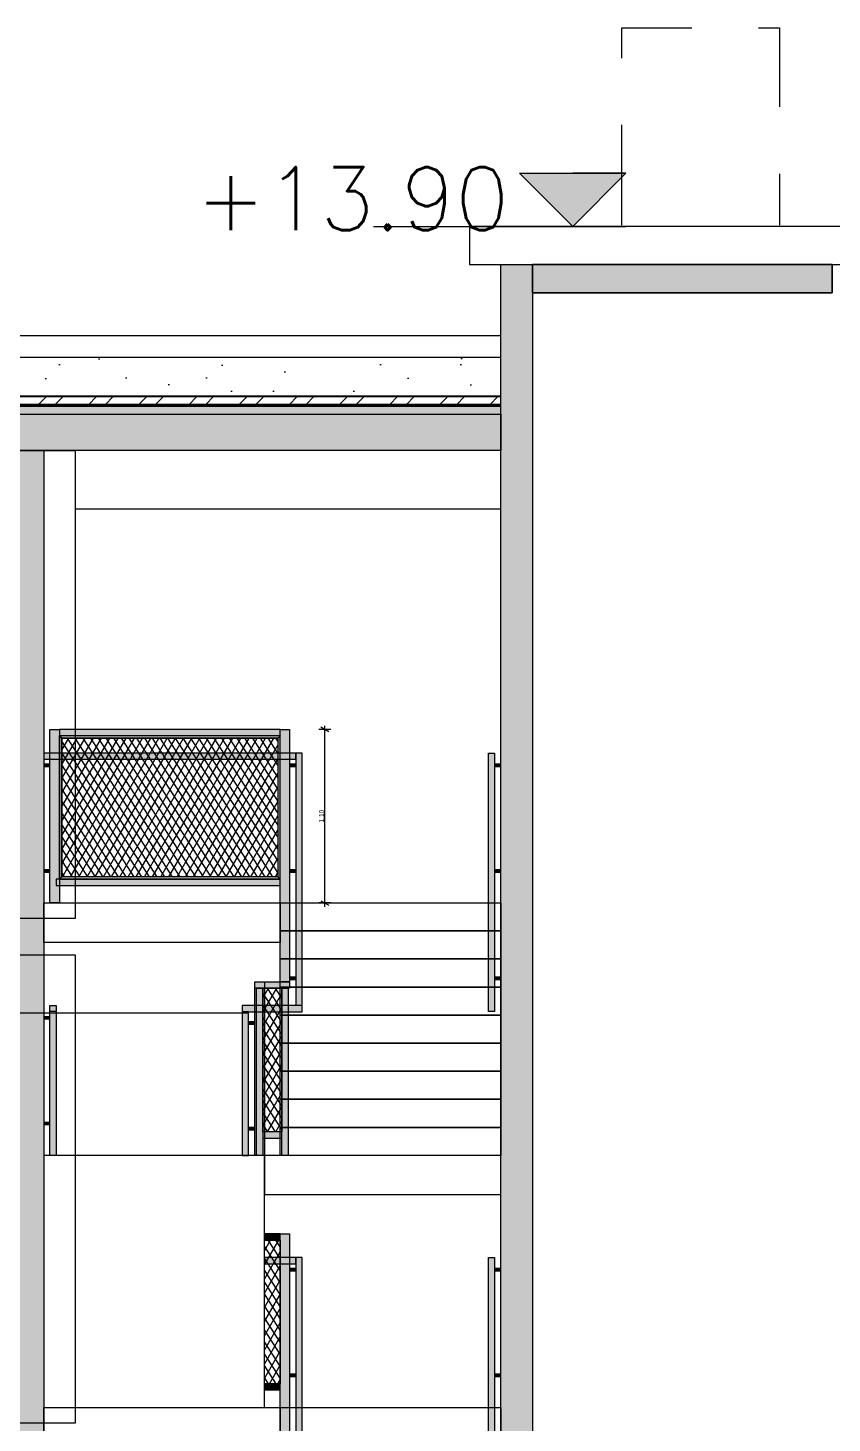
# Model space of a CAD drawing. Header units: millimetres. Extents: x 476244520 to 476657119, y 4620824743 to 4621446928.
# Drawn here: x 476618959 to 476624059, y 4621130070 to 4621138919 of the extents above; entities that cross this region are included whole.
import ezdxf

# ---------------------------------------------------------------- set-up
doc = ezdxf.new("R2010")
doc.units = ezdxf.units.MM
doc.header["$MEASUREMENT"] = 0
doc.linetypes.add('Long Dashed', pattern=[1058.333302, 634.99999, -423.333311])
for name, color, linetype, lineweight in [('0_0 Architecture_Pen_No__7', 7, 'Continuous', 0), ('0_Pen_No__1_Pen_No__250', 7, 'Continuous', 0), ('0_Pen_No__250_Pen_No__142', 142, 'Continuous', 0), ('2D Drafting - General_Pen_No__250_Pen_No__7', 7, 'Continuous', 0), ('Dimensioning - General_Pen_No__142', 142, 'Continuous', 0), ('gegmebi_Pen_No__7_Pen_No__250', 7, 'Continuous', 0), ('New_0_Pen_No__42_Pen_No__250_Pen_No__250', 7, 'Continuous', 0), ('New_0_Pen_No__7_Pen_No__250', 7, 'Continuous', 0), ('New_2D Drafting - General_Pen_No__1', 1, 'Continuous', 0), ('New_2D Drafting - General_Pen_No__1_Pen_No__253', 252, 'Continuous', 0), ('New_2D Drafting - General_Pen_No__250_Pen_No__154', 154, 'Continuous', 0), ('New_2D Drafting - General_Pen_No__250_Pen_No__7', 7, 'Continuous', 0), ('New_2D Drafting - General_Pen_No__250_Pen_No__7_Pen_No__250', 7, 'Continuous', 0), ('New_2D Drafting - General_Pen_No__4', 7, 'Continuous', 0), ('New_gegmebi_Pen_No__7_Pen_No__4', 7, 'Continuous', 0), ('New_Structural - Bearing_Pen_No__7', 7, 'Continuous', 0), ('zoma_Pen_No__142', 142, 'Continuous', 0), ('zoma_Pen_No__1_Pen_No__142', 142, 'Continuous', 0)]:
    doc.layers.add(name, color=color, linetype=linetype, lineweight=lineweight)
doc.layers.add('Dimensioning - General', color=7, linetype='Continuous')
doc.layers.add('zoma', color=7, linetype='Continuous')
doc.layers.add('New_gegmebi_Pen_No__7_Pen_No__252', color=7, linetype='Continuous', lineweight=0, true_color=0x666666)
doc.styles.add('GENERATED_STYLE_2', font='arial.ttf')
doc.dimstyles.new('GENERATED_STYLE__13', dxfattribs={"dimtxt": 100, "dimasz": 68.640772, "dimexe": 0.18, "dimexo": 0.0625, "dimgap": 0.09, "dimtad": 1, "dimlfac": 0.001, "dimzin": 0, "dimdsep": 46, "dimtxsty": 'GENERATED_STYLE_2', "dimblk": 'ARROWHEAD_2', "dimblk1": 'ARROWHEAD_2', "dimblk2": 'ARROWHEAD_2', "dimcen": 0.09, "dimse1": 1, "dimse2": 1, "dimclrd": 142, "dimclre": 142, "dimclrt": 142, "dimadec": 0, "dimazin": 0, "dimtfac": 1, "dimtdec": 4, "dimtmove": 0, "dimatfit": 3, "dimfxl": 1, "dimtolj": 1, "dimtzin": 0, "dimarcsym": 0})
doc.dimstyles.new('GENERATED_STYLE__14', dxfattribs={"dimtxt": 30.000001, "dimasz": 38, "dimexe": 0.18, "dimexo": 3, "dimgap": 0.09, "dimtad": 1, "dimlfac": 0.001, "dimzin": 0, "dimdsep": 46, "dimtxsty": 'GENERATED_STYLE_2', "dimblk": 'ARROWHEAD_2', "dimblk1": 'ARROWHEAD_2', "dimblk2": 'ARROWHEAD_2', "dimcen": 0.09, "dimclrd": 142, "dimclre": 142, "dimclrt": 142, "dimadec": 0, "dimazin": 0, "dimtfac": 1, "dimtdec": 4, "dimtmove": 0, "dimatfit": 3, "dimfxl": 1, "dimtolj": 1, "dimtzin": 0, "dimarcsym": 0})
pattern_1 = [(60, (476844527.15, 4621385791.044), (-38.971143, 22.5), []), (122.833095, (476844527.15, 4621385791.044), (36.8060797, 18.75), [])]
pattern_2 = [(45, (476844527.15, 4621385791.04), (-459.6194, 459.6194), []), (45, (476844435.2, 4621385883), (-459.6194, 459.6194), [])]

# ---------------------------------------------------------------- blocks, each defined once
blk = doc.blocks.new('*D580', base_point=(476844527.1, 4621385791))
at = {"layer": 'Dimensioning - General_Pen_No__142', "color": 142, "linetype": 'Continuous', "lineweight": 0, "transparency": 16777216}
for p, q in [((476612499.2, 4621133396.3), (476612589.5, 4621133344.1)), ((476612544.4, 4621126970.9), (476612544.4, 4621133370.2)), ((476612499.2, 4621126997), (476612589.5, 4621126944.9))]:
    blk.add_line(p, q, dxfattribs=at)
at = {"layer": 'Dimensioning - General_Pen_No__142', "color": 142, "lineweight": 0, "transparency": 16777216, "insert": (476612524.4, 4621130037.6), "char_height": 100, "attachment_point": 7, "rotation": 90, "style": 'GENERATED_STYLE_2'}
blk.add_mtext('\\A1;{\\pql;\\fArial CYR|b0|i0|c204|p34;6.40}', dxfattribs=at)
blk = doc.blocks.new('ARROWHEAD_2')
at = {"color": 0, "linetype": 'Continuous', "lineweight": 0}
for p, q in [((0, 0), (-1, 0)), ((-0.38, -0.66), (0.38, 0.66))]:
    blk.add_line(p, q, dxfattribs=at)
blk = doc.blocks.new('*D690', base_point=(476844527.1, 4621385791))
at = {"layer": 'zoma_Pen_No__142', "color": 142, "linetype": 'Continuous', "lineweight": 0, "transparency": 16777216}
for p, q in [((476620867.1, 4621134454.5), (476620817.1, 4621134483.4)), ((476620842.1, 4621134468.9), (476620842.1, 4621134493.4)), ((476620879.6, 4621134468.9), (476620804.6, 4621134468.9)), ((476620842.1, 4621133368.9), (476620842.1, 4621134468.9)), ((476620879.6, 4621133368.9), (476620804.6, 4621133368.9)), ((476620817.1, 4621133383.4), (476620867.1, 4621133354.5)), ((476620842.1, 4621133344.5), (476620842.1, 4621133368.9))]:
    blk.add_line(p, q, dxfattribs=at)
at = {"layer": 'zoma_Pen_No__142', "color": 142, "lineweight": 0, "transparency": 16777216, "insert": (476620836.1, 4621133879), "char_height": 30, "attachment_point": 7, "rotation": 90, "style": 'GENERATED_STYLE_2'}
blk.add_mtext('\\A1;{\\pql;\\fArial CYR|b0|i0|c204|p34;1.10}', dxfattribs=at)

msp = doc.modelspace()

# ---------------------------------------------------------------- hatches: boundary and pattern name
at = {"layer": '0_0 Architecture_Pen_No__7', "linetype": 'Continuous', "lineweight": 0}
h = msp.add_hatch(dxfattribs=at)
h.set_pattern_fill('CUT_STONE', style=0, pattern_type=2)
h.set_pattern_definition([(45, (476844527.15, 4621386591.04), (-254.55844, 254.55844), [0, -240, 0, -360]), (110, (476845327.15, 4621386591.04), (338.28934, 123.12725), [0, -176, 0, -304])])
h.paths.add_polyline_path([(476621958.839, 4621136829.917), (476612158.814, 4621136829.917), (476612158.814, 4621136584.157), (476621958.839, 4621136584.157)])
h = msp.add_hatch(dxfattribs=at)
h.set_pattern_fill('DOUBLE_1_4', style=0, pattern_type=2)
h.set_pattern_definition(pattern_2)
h.paths.add_polyline_path([(476621958.839, 4621136584.157), (476612158.814, 4621136584.157), (476612158.814, 4621136581.157), (476621958.839, 4621136581.157)])
h = msp.add_hatch(dxfattribs=at)
h.set_pattern_fill('STEEL', style=0, pattern_type=2)
h.set_pattern_definition([(45, (476844527.15, 4621385791.04), (-159.09903, 159.09903), []), (45, (476844474.12, 4621385844.08), (-159.09903, 159.09903), [])])
h.paths.add_polyline_path([(476621958.839, 4621136581.157), (476612158.814, 4621136581.157), (476612158.814, 4621136531.537), (476621958.839, 4621136531.537)])
h = msp.add_hatch(dxfattribs=at)
h.set_pattern_fill('DOUBLE_1_4', style=0, pattern_type=2)
h.set_pattern_definition(pattern_2)
h.paths.add_polyline_path([(476621958.839, 4621136531.537), (476612158.814, 4621136531.537), (476612158.814, 4621136528.537), (476621958.839, 4621136528.537)])
h = msp.add_hatch(dxfattribs=at)
h.set_pattern_fill('ALUMINUM', style=0, pattern_type=2)
h.set_pattern_definition([(45, (476844527.15, 4621385791.04), (-176.7767, 176.7767), []), (45, (476844491.8, 4621385826.4), (-176.7767, 176.7767), []), (45, (476844456.44, 4621385861.75), (-176.7767, 176.7767), [])])
h.paths.add_polyline_path([(476621958.839, 4621136528.537), (476612158.814, 4621136528.537), (476612158.814, 4621136520.537), (476621958.839, 4621136520.537)])
h = msp.add_hatch(dxfattribs=at)
h.set_pattern_fill('STRUCTURAL_CONCRETE', style=0, pattern_type=2)
h.set_pattern_definition([(0, (476844527.15, 4621385791.04), (0, 623.5383), [60, -300]), (0, (476844707.15, 4621386102.8), (0, 623.5383), [60, -300]), (60, (476844527.15, 4621385791.04), (-540, 311.7692), [60, -300]), (60, (476844887.15, 4621385791.04), (-540, 311.7692), [60, -300]), (120, (476844587.15, 4621385791.04), (540, 311.7692), [60, -300]), (120, (476844947.15, 4621385791.04), (540, 311.7692), [60, -300]), (0, (476844527.15, 4621385851.04), (0, 120.000005), [0, -120.000005, 0, -180.000007]), (45, (476844587.15, 4621385851.04), (-84.852817, 84.852817), [0, -90.000004, 0, -150.000006])])
h.paths.add_polyline_path([(476621958.839, 4621136519.537), (476612158.814, 4621136519.537), (476612158.814, 4621136469.917), (476621958.839, 4621136469.917)])
at = {"layer": '0_Pen_No__250_Pen_No__142', "linetype": 'Continuous', "lineweight": 0}
msp.add_hatch(color=142, dxfattribs=at).paths.add_polyline_path([(476622413.883, 4621137659.793), (476622076.354, 4621137997.486), (476622751.576, 4621137997.322)])
at = {"layer": '2D Drafting - General_Pen_No__250_Pen_No__7', "linetype": 'Continuous', "lineweight": 0}
msp.add_hatch(color=7, dxfattribs=at).paths.add_polyline_path([(476611958.839, 4621136469.903), (476621958.839, 4621136469.903), (476621958.839, 4621136239.895), (476619209.255, 4621136239.895), (476618908.839, 4621136239.895), (476612258.839, 4621136239.895), (476612258.839, 4621135869.903), (476611958.739, 4621135869.903)])
at = {"layer": 'New_2D Drafting - General_Pen_No__1', "linetype": 'Continuous', "lineweight": 0}
for points in [[(476619098.839, 4621133369.915), (476619098.839, 4621134469.917), (476619158.839, 4621134469.917), (476619158.839, 4621133369.917)], [(476620558.838, 4621134469.917), (476619158.839, 4621134469.917), (476619158.839, 4621134430.303), (476620558.838, 4621134430.303)], [(476619158.839, 4621134430.303), (476619173.857, 4621134415.303), (476619173.839, 4621133534.917), (476619158.839, 4621133519.903)], [(476619158.839, 4621134430.303), (476620558.838, 4621134430.303), (476620543.82, 4621134415.303), (476619173.857, 4621134415.303)], [(476620558.838, 4621134430.303), (476620543.82, 4621134415.303), (476620543.838, 4621133534.917), (476620558.838, 4621133519.917)], [(476620558.838, 4621132867.917), (476620558.838, 4621134469.917), (476620618.839, 4621134469.917), (476620618.839, 4621132867.918)], [(476620658.839, 4621134319.917), (476619058.839, 4621134319.917), (476619058.839, 4621134280.303), (476620658.839, 4621134280.303)], [(476620318.675, 4621132718.216), (476620318.675, 4621132680.216), (476620318.675, 4621131767.917), (476620358.339, 4621131767.917), (476620358.339, 4621132678.216), (476620698.839, 4621132678.216), (476620698.839, 4621134319.917), (476620658.839, 4621134319.917), (476620658.839, 4621132718.216)], [(476621918.839, 4621132680.216), (476621878.839, 4621132680.216), (476621878.839, 4621134319.917), (476621918.839, 4621134319.917)], [(476619098.839, 4621134249.887), (476619058.839, 4621134249.887), (476619058.839, 4621134235.274), (476619098.839, 4621134235.274)], [(476620658.839, 4621134249.887), (476620618.839, 4621134249.887), (476620618.839, 4621134235.274), (476620658.839, 4621134235.274)], [(476621958.839, 4621134249.887), (476621918.839, 4621134249.887), (476621918.839, 4621134235.274), (476621958.839, 4621134235.274)], [(476619098.839, 4621133579.623), (476619058.839, 4621133579.623), (476619058.839, 4621133565.009), (476619098.839, 4621133565.009)], [(476620558.838, 4621133519.917), (476619138.839, 4621133519.917), (476619138.839, 4621133480.303), (476620558.838, 4621133480.303)], [(476619158.839, 4621133519.917), (476620558.838, 4621133519.917), (476620543.838, 4621133534.917), (476619173.839, 4621133534.917)], [(476620658.839, 4621133579.623), (476620618.839, 4621133579.623), (476620618.839, 4621133565.009), (476620658.839, 4621133565.009)], [(476621958.839, 4621133579.623), (476621918.839, 4621133579.623), (476621918.839, 4621133565.009), (476621958.839, 4621133565.009)], [(476620658.839, 4621132898.041), (476620618.839, 4621132898.041), (476620618.839, 4621132883.427), (476620658.839, 4621132883.427)], [(476621958.839, 4621132898.041), (476621918.839, 4621132898.041), (476621918.839, 4621132883.427), (476621958.839, 4621132883.427)], [(476620398.339, 4621131767.917), (476620398.339, 4621132867.918), (476620458.339, 4621132867.918), (476620458.339, 4621131767.918)], [(476620398.339, 4621132827.93), (476620398.339, 4621132867.918), (476620618.839, 4621132867.918), (476620618.839, 4621132827.936)], [(476620448.839, 4621131767.918), (476620408.358, 4621131767.918), (476620408.358, 4621132827.932), (476620448.839, 4621132827.932)], [(476620609.338, 4621131767.918), (476620568.858, 4621131767.918), (476620568.858, 4621132827.932), (476620609.338, 4621132827.932)], [(476619138.839, 4621131767.918), (476619098.839, 4621131767.918), (476619098.839, 4621132717.918), (476619138.839, 4621132717.918)], [(476619098.839, 4621132647.889), (476619058.839, 4621132647.889), (476619058.839, 4621132633.275), (476619098.839, 4621132633.275)], [(476620398.339, 4621132614.374), (476620358.339, 4621132614.374), (476620358.339, 4621132599.761), (476620398.339, 4621132599.761)], [(476619098.839, 4621131977.624), (476619058.839, 4621131977.624), (476619058.839, 4621131963.011), (476619098.839, 4621131963.011)], [(476620398.339, 4621131944.11), (476620358.339, 4621131944.11), (476620358.339, 4621131929.496), (476620398.339, 4621131929.496)], [(476620568.85, 4621131917.918), (476620448.845, 4621131917.918), (476620448.845, 4621131878.305), (476620568.85, 4621131878.305)], [(476620558.838, 4621131269.947), (476620458.839, 4621131269.947), (476620458.839, 4621131230.334), (476620558.838, 4621131230.334)], [(476620558.838, 4621129667.945), (476620558.838, 4621131269.947), (476620618.839, 4621131269.947), (476620618.839, 4621129667.947)], [(476620318.675, 4621129518.247), (476620318.675, 4621129480.247), (476620318.675, 4621128567.946), (476620358.339, 4621128567.946), (476620358.339, 4621129478.247), (476620698.839, 4621129478.247), (476620698.839, 4621131119.947), (476620658.839, 4621131119.947), (476620658.839, 4621129518.247)], [(476620658.839, 4621131119.947), (476620458.846, 4621131119.947), (476620458.846, 4621131080.334), (476620658.839, 4621131080.334)], [(476621918.839, 4621129480.216), (476621878.839, 4621129480.216), (476621878.839, 4621131119.917), (476621918.839, 4621131119.917)], [(476620658.839, 4621131049.918), (476620618.839, 4621131049.918), (476620618.839, 4621131035.304), (476620658.839, 4621131035.304)], [(476621958.839, 4621131049.887), (476621918.839, 4621131049.887), (476621918.839, 4621131035.274), (476621958.839, 4621131035.274)], [(476620558.838, 4621130319.947), (476620458.839, 4621130319.947), (476620458.839, 4621130280.334), (476620558.838, 4621130280.334)], [(476620658.839, 4621130379.653), (476620618.839, 4621130379.653), (476620618.839, 4621130365.04), (476620658.839, 4621130365.04)], [(476621958.839, 4621130379.623), (476621918.839, 4621130379.623), (476621918.839, 4621130365.009), (476621958.839, 4621130365.009)]]:
    msp.add_hatch(color=1, dxfattribs=at).paths.add_polyline_path(points)
h = msp.add_hatch(dxfattribs=at)
h.set_pattern_fill('BATT_INSULATION', color=1, style=0, pattern_type=2)
h.set_pattern_definition(pattern_1)
h.paths.add_polyline_path([(476619173.839, 4621133534.915), (476619173.857, 4621134415.303), (476620543.82, 4621134415.303), (476620543.838, 4621133534.917)])
h = msp.add_hatch(dxfattribs=at)
h.set_pattern_fill('BATT_INSULATION', color=1, style=0, pattern_type=2)
h.set_pattern_definition(pattern_1)
h.paths.add_polyline_path([(476620448.839, 4621131917.918), (476620448.839, 4621132827.934), (476620568.858, 4621132827.932), (476620568.839, 4621131917.918)])
h = msp.add_hatch(dxfattribs=at)
h.set_pattern_fill('BATT_INSULATION', color=1, style=0, pattern_type=2)
h.set_pattern_definition(pattern_1)
h.paths.add_polyline_path([(476620458.839, 4621130319.947), (476620458.839, 4621131230.336), (476620558.838, 4621131230.334), (476620558.827, 4621130319.947)])
at = {"layer": 'New_2D Drafting - General_Pen_No__250_Pen_No__154', "linetype": 'Continuous', "lineweight": 0}
msp.add_hatch(color=154, dxfattribs=at).paths.add_polyline_path([(476621958.839, 4621120519.777), (476621958.839, 4621137419.154), (476622158.839, 4621137419.154), (476622158.839, 4621137239.187), (476622158.839, 4621120519.777)])
at = {"layer": 'New_2D Drafting - General_Pen_No__250_Pen_No__7', "linetype": 'Continuous', "lineweight": 0}
for points in [[(476622158.839, 4621137239.187), (476622158.839, 4621137419.154), (476624058.839, 4621137419.154), (476624058.839, 4621137239.187)], [(476619058.839, 4621121119.777), (476618858.838, 4621121119.777), (476618858.838, 4621136239.895), (476619058.839, 4621136239.895)]]:
    msp.add_hatch(color=7, dxfattribs=at).paths.add_polyline_path(points)
at = {"layer": 'New_2D Drafting - General_Pen_No__250_Pen_No__7_Pen_No__250', "linetype": 'Continuous', "lineweight": 0}
h = msp.add_hatch(dxfattribs=at)
h.set_pattern_fill('BATT_INSULATION', style=0, pattern_type=2)
h.set_pattern_definition(pattern_1)
h.paths.add_polyline_path([(476612158.814, 4621136520.537), (476612158.814, 4621136519.537), (476621958.839, 4621136519.537), (476621958.839, 4621136520.537)])

# ---------------------------------------------------------------- linework, layer by layer
at = {"layer": '0_0 Architecture_Pen_No__7', "color": 7, "linetype": 'Continuous', "lineweight": 0, "flags": 128}
for points in [[(476621958.839, 4621136829.917), (476612158.814, 4621136829.917), (476612158.814, 4621136584.157), (476621958.839, 4621136584.157)], [(476621958.839, 4621136584.157), (476612158.814, 4621136584.157), (476612158.814, 4621136581.157), (476621958.839, 4621136581.157)], [(476621958.839, 4621136581.157), (476612158.814, 4621136581.157), (476612158.814, 4621136531.537), (476621958.839, 4621136531.537)], [(476621958.839, 4621136531.537), (476612158.814, 4621136531.537), (476612158.814, 4621136528.537), (476621958.839, 4621136528.537)], [(476621958.839, 4621136528.537), (476612158.814, 4621136528.537), (476612158.814, 4621136520.537), (476621958.839, 4621136520.537)], [(476621958.839, 4621136519.537), (476612158.814, 4621136519.537), (476612158.814, 4621136469.917), (476621958.839, 4621136469.917)]]:
    msp.add_lwpolyline(points, close=True, dxfattribs=at)
at = {"layer": '0_Pen_No__1_Pen_No__250', "color": 7, "linetype": 'Continuous', "lineweight": 0, "flags": 128}
for points in [[(476622413.883, 4621137659.793), (476622076.354, 4621137997.486), (476622413.965, 4621137997.404)], [(476622413.883, 4621137659.793), (476622751.576, 4621137997.322), (476622413.965, 4621137997.404)], [(476621151.494, 4621137660.101), (476622751.494, 4621137659.71)]]:
    msp.add_lwpolyline(points, dxfattribs=at)
at = {"layer": '0_Pen_No__250_Pen_No__142', "color": 142, "linetype": 'Continuous', "lineweight": 0, "flags": 128}
msp.add_lwpolyline([(476622413.883, 4621137659.793), (476622076.354, 4621137997.486), (476622751.576, 4621137997.322)], close=True, dxfattribs=at)
at = {"layer": '2D Drafting - General_Pen_No__250_Pen_No__7', "color": 7, "linetype": 'Continuous', "lineweight": 0, "flags": 128}
msp.add_lwpolyline([(476611958.839, 4621136469.903), (476621958.839, 4621136469.903), (476621958.839, 4621136239.895), (476619209.255, 4621136239.895), (476618908.839, 4621136239.895), (476612258.839, 4621136239.895), (476612258.839, 4621135869.903), (476611958.739, 4621135869.903)], close=True, dxfattribs=at)
at = {"layer": 'gegmebi_Pen_No__7_Pen_No__250', "color": 7, "linetype": 'Continuous', "lineweight": 0}
msp.add_line((476611958.81, 4621136969.47), (476621958.839, 4621136969.47), dxfattribs=at)
at = {"layer": 'New_0_Pen_No__42_Pen_No__250_Pen_No__250', "color": 7, "linetype": 'Continuous', "lineweight": 0}
for p, q in [((476620698.839, 4621132718.216), (476620658.839, 4621132718.216)), ((476619138.839, 4621132679.917), (476619098.839, 4621132679.917)), ((476620358.339, 4621132678.216), (476620318.339, 4621132678.216))]:
    msp.add_line(p, q, dxfattribs=at)
at = {"layer": 'New_0_Pen_No__7_Pen_No__250', "color": 7, "linetype": 'Continuous', "lineweight": 0, "flags": 128}
msp.add_lwpolyline([(476622158.839, 4621137239.187), (476624058.839, 4621137239.187), (476624058.839, 4621137419.154), (476622158.839, 4621137419.154)], close=True, dxfattribs=at)
at = {"layer": 'New_2D Drafting - General_Pen_No__1_Pen_No__253', "color": 252, "linetype": 'Long Dashed', "lineweight": 0, "flags": 128}
msp.add_lwpolyline([(476622725.919, 4621137669.305), (476622725.919, 4621138919.484), (476623725.919, 4621138919.484), (476623725.919, 4621137669.305)], dxfattribs=at)
at = {"layer": 'New_2D Drafting - General_Pen_No__250_Pen_No__7', "color": 7, "linetype": 'Continuous', "lineweight": 0, "flags": 128}
for points in [[(476621958.839, 4621120519.777), (476621958.839, 4621137419.154), (476622158.839, 4621137419.154), (476622158.839, 4621137239.187), (476622158.839, 4621120519.777)], [(476622158.839, 4621137239.187), (476622158.839, 4621137419.154), (476624058.839, 4621137419.154), (476624058.839, 4621137239.187)], [(476619058.839, 4621121119.777), (476618858.838, 4621121119.777), (476618858.838, 4621136239.895), (476619058.839, 4621136239.895)]]:
    msp.add_lwpolyline(points, close=True, dxfattribs=at)
at = {"layer": 'New_2D Drafting - General_Pen_No__250_Pen_No__7_Pen_No__250', "color": 7, "linetype": 'Continuous', "lineweight": 0, "flags": 128}
msp.add_lwpolyline([(476612158.814, 4621136520.537), (476612158.814, 4621136519.537), (476621958.839, 4621136519.537), (476621958.839, 4621136520.537)], close=True, dxfattribs=at)
at = {"layer": 'New_2D Drafting - General_Pen_No__4', "color": 7, "linetype": 'Continuous', "lineweight": 0, "flags": 128}
for points in [[(476619098.839, 4621133369.915), (476619098.839, 4621134469.917), (476619158.839, 4621134469.917), (476619158.839, 4621133369.917)], [(476620558.838, 4621134469.917), (476619158.839, 4621134469.917), (476619158.839, 4621134430.303), (476620558.838, 4621134430.303)], [(476619158.839, 4621134430.303), (476619173.857, 4621134415.303), (476619173.839, 4621133534.917), (476619158.839, 4621133519.903)], [(476619158.839, 4621134430.303), (476620558.838, 4621134430.303), (476620543.82, 4621134415.303), (476619173.857, 4621134415.303)], [(476619173.839, 4621133534.915), (476619173.857, 4621134415.303), (476620543.82, 4621134415.303), (476620543.838, 4621133534.917)], [(476620558.838, 4621134430.303), (476620543.82, 4621134415.303), (476620543.838, 4621133534.917), (476620558.838, 4621133519.917)], [(476620558.838, 4621132867.917), (476620558.838, 4621134469.917), (476620618.839, 4621134469.917), (476620618.839, 4621132867.918)], [(476620658.839, 4621134319.917), (476619058.839, 4621134319.917), (476619058.839, 4621134280.303), (476620658.839, 4621134280.303)], [(476620318.675, 4621132718.216), (476620318.675, 4621132680.216), (476620318.675, 4621131767.917), (476620358.339, 4621131767.917), (476620358.339, 4621132678.216), (476620698.839, 4621132678.216), (476620698.839, 4621134319.917), (476620658.839, 4621134319.917), (476620658.839, 4621132718.216)], [(476621918.839, 4621132680.216), (476621878.839, 4621132680.216), (476621878.839, 4621134319.917), (476621918.839, 4621134319.917)], [(476619098.839, 4621134249.887), (476619058.839, 4621134249.887), (476619058.839, 4621134235.274), (476619098.839, 4621134235.274)], [(476620658.839, 4621134249.887), (476620618.839, 4621134249.887), (476620618.839, 4621134235.274), (476620658.839, 4621134235.274)], [(476621958.839, 4621134249.887), (476621918.839, 4621134249.887), (476621918.839, 4621134235.274), (476621958.839, 4621134235.274)], [(476619098.839, 4621133579.623), (476619058.839, 4621133579.623), (476619058.839, 4621133565.009), (476619098.839, 4621133565.009)], [(476620558.838, 4621133519.917), (476619138.839, 4621133519.917), (476619138.839, 4621133480.303), (476620558.838, 4621133480.303)], [(476619158.839, 4621133519.917), (476620558.838, 4621133519.917), (476620543.838, 4621133534.917), (476619173.839, 4621133534.917)], [(476620658.839, 4621133579.623), (476620618.839, 4621133579.623), (476620618.839, 4621133565.009), (476620658.839, 4621133565.009)], [(476621958.839, 4621133579.623), (476621918.839, 4621133579.623), (476621918.839, 4621133565.009), (476621958.839, 4621133565.009)], [(476620658.839, 4621132898.041), (476620618.839, 4621132898.041), (476620618.839, 4621132883.427), (476620658.839, 4621132883.427)], [(476621958.839, 4621132898.041), (476621918.839, 4621132898.041), (476621918.839, 4621132883.427), (476621958.839, 4621132883.427)], [(476620398.339, 4621131767.917), (476620398.339, 4621132867.918), (476620458.339, 4621132867.918), (476620458.339, 4621131767.918)], [(476620398.339, 4621132827.93), (476620398.339, 4621132867.918), (476620618.839, 4621132867.918), (476620618.839, 4621132827.936)], [(476620448.839, 4621131767.918), (476620408.358, 4621131767.918), (476620408.358, 4621132827.932), (476620448.839, 4621132827.932)], [(476620448.839, 4621131917.918), (476620448.839, 4621132827.934), (476620568.858, 4621132827.932), (476620568.839, 4621131917.918)], [(476620609.338, 4621131767.918), (476620568.858, 4621131767.918), (476620568.858, 4621132827.932), (476620609.338, 4621132827.932)], [(476619138.839, 4621131767.918), (476619098.839, 4621131767.918), (476619098.839, 4621132717.918), (476619138.839, 4621132717.918)], [(476619098.839, 4621132647.889), (476619058.839, 4621132647.889), (476619058.839, 4621132633.275), (476619098.839, 4621132633.275)], [(476620398.339, 4621132614.374), (476620358.339, 4621132614.374), (476620358.339, 4621132599.761), (476620398.339, 4621132599.761)], [(476619098.839, 4621131977.624), (476619058.839, 4621131977.624), (476619058.839, 4621131963.011), (476619098.839, 4621131963.011)], [(476620398.339, 4621131944.11), (476620358.339, 4621131944.11), (476620358.339, 4621131929.496), (476620398.339, 4621131929.496)], [(476620568.85, 4621131917.918), (476620448.845, 4621131917.918), (476620448.845, 4621131878.305), (476620568.85, 4621131878.305)], [(476620558.838, 4621131269.947), (476620458.839, 4621131269.947), (476620458.839, 4621131230.334), (476620558.838, 4621131230.334)], [(476620458.839, 4621130319.947), (476620458.839, 4621131230.336), (476620558.838, 4621131230.334), (476620558.827, 4621130319.947)], [(476620558.838, 4621129667.945), (476620558.838, 4621131269.947), (476620618.839, 4621131269.947), (476620618.839, 4621129667.947)], [(476620318.675, 4621129518.247), (476620318.675, 4621129480.247), (476620318.675, 4621128567.946), (476620358.339, 4621128567.946), (476620358.339, 4621129478.247), (476620698.839, 4621129478.247), (476620698.839, 4621131119.947), (476620658.839, 4621131119.947), (476620658.839, 4621129518.247)], [(476620658.839, 4621131119.947), (476620458.846, 4621131119.947), (476620458.846, 4621131080.334), (476620658.839, 4621131080.334)], [(476621918.839, 4621129480.216), (476621878.839, 4621129480.216), (476621878.839, 4621131119.917), (476621918.839, 4621131119.917)], [(476620658.839, 4621131049.918), (476620618.839, 4621131049.918), (476620618.839, 4621131035.304), (476620658.839, 4621131035.304)], [(476621958.839, 4621131049.887), (476621918.839, 4621131049.887), (476621918.839, 4621131035.274), (476621958.839, 4621131035.274)], [(476620558.838, 4621130319.947), (476620458.839, 4621130319.947), (476620458.839, 4621130280.334), (476620558.838, 4621130280.334)], [(476620658.839, 4621130379.653), (476620618.839, 4621130379.653), (476620618.839, 4621130365.04), (476620658.839, 4621130365.04)], [(476621958.839, 4621130379.623), (476621918.839, 4621130379.623), (476621918.839, 4621130365.009), (476621958.839, 4621130365.009)]]:
    msp.add_lwpolyline(points, close=True, dxfattribs=at)
at = {"layer": 'New_gegmebi_Pen_No__7_Pen_No__252', "color": 251, "linetype": 'Continuous', "lineweight": 0, "true_color": 0x666666}
for p, q in [((476619258.839, 4621135869.903), (476621958.839, 4621135869.903)), ((476620358.337, 4621132669.173), (476615659.032, 4621132669.903))]:
    msp.add_line(p, q, dxfattribs=at)
at = {"layer": 'New_gegmebi_Pen_No__7_Pen_No__4', "color": 7, "linetype": 'Continuous', "lineweight": 0}
for points in [[(476619258.839, 4621133270.257), (476618858.839, 4621133270.257), (476618858.839, 4621136239.895), (476619258.839, 4621136239.895)], [(476620558.839, 4621133119.379), (476619058.839, 4621133119.379), (476619058.839, 4621133369.917), (476620558.839, 4621133369.917)], [(476620558.839, 4621133369.917), (476621958.839, 4621133369.917), (476621958.839, 4621133191.917), (476620558.839, 4621133191.917)], [(476620558.839, 4621133191.917), (476621958.839, 4621133191.917), (476621958.839, 4621133013.917), (476620558.839, 4621133013.917)], [(476619258.839, 4621130070.257), (476618858.839, 4621130070.257), (476618858.839, 4621133039.895), (476619258.839, 4621133039.895)], [(476620558.839, 4621133013.917), (476621958.839, 4621133013.917), (476621958.839, 4621132835.917), (476620558.839, 4621132835.917)], [(476620558.839, 4621132835.917), (476621958.839, 4621132835.917), (476621958.839, 4621132657.918), (476620558.839, 4621132657.918)], [(476620558.839, 4621132657.918), (476621958.839, 4621132657.918), (476621958.839, 4621132479.918), (476620558.839, 4621132479.918)], [(476620558.839, 4621132479.918), (476621958.839, 4621132479.918), (476621958.839, 4621132301.918), (476620558.839, 4621132301.918)], [(476620558.839, 4621132301.918), (476621958.839, 4621132301.918), (476621958.839, 4621132123.918), (476620558.839, 4621132123.918)], [(476620558.839, 4621132123.918), (476621958.839, 4621132123.918), (476621958.839, 4621131945.918), (476620558.839, 4621131945.918)], [(476620558.839, 4621131945.918), (476621958.839, 4621131945.918), (476621958.839, 4621131767.918), (476620558.839, 4621131767.918)], [(476620458.839, 4621131767.918), (476619058.839, 4621131767.918), (476619058.839, 4621130169.917), (476620458.839, 4621130169.917)], [(476620458.839, 4621131520.379), (476621958.839, 4621131520.379), (476621958.839, 4621131767.918), (476620458.839, 4621131767.918)], [(476620558.839, 4621129919.379), (476619058.839, 4621129919.379), (476619058.839, 4621130169.917), (476620558.839, 4621130169.917)], [(476620558.839, 4621130169.917), (476621958.839, 4621130169.917), (476621958.839, 4621129991.917), (476620558.839, 4621129991.917)]]:
    msp.add_lwpolyline(points, close=True, dxfattribs=at)
for points in [[(476619258.839, 4621134440.947), (476619258.839, 4621134290.947)], [(476619258.839, 4621134260.947), (476619258.839, 4621133550.947)], [(476619258.839, 4621133520.947), (476619258.839, 4621133370.947)]]:
    msp.add_lwpolyline(points, dxfattribs=at)
at = {"layer": 'New_Structural - Bearing_Pen_No__7', "color": 7, "linetype": 'Continuous', "lineweight": 0}
msp.add_lwpolyline([(476621758.839, 4621137419.154), (476624458.839, 4621137419.154), (476624458.839, 4621137659.793), (476621758.839, 4621137659.793)], close=True, dxfattribs=at)

# ---------------------------------------------------------------- texts
at = {"layer": 'zoma_Pen_No__1_Pen_No__142', "color": 142, "linetype": 'Continuous', "lineweight": 0, "insert": (476622011.568, 4621137636.246), "char_height": 400, "attachment_point": 9, "rotation": 359.9860128}
msp.add_mtext('\\A1;{\\pqr;\\Ftxt.shx;+1\\Ftxt.shx;3\\Ftxt.shx;.\\Ftxt.shx;9\\Ftxt.shx;0}', dxfattribs=at)

# ---------------------------------------------------------------- dimensions: what is measured, and where the dimension line sits
at = {"layer": 'Dimensioning - General', "color": 142, "linetype": 'Continuous', "lineweight": 0}
dim = msp.add_linear_dim(base=(476612544.388, 4621133370.212), p1=(476619258.839, 4621126970.947), p2=(476614759.134, 4621133370.212), angle=90, dimstyle='GENERATED_STYLE__13', dxfattribs=at)
dim.commit()
dim.dimension.update_dxf_attribs({"geometry": '*D580', "text_midpoint": (476612474.388, 4621130167.433), "dimtype": 160, "text_rotation": 90})
at = {"layer": 'zoma', "color": 142, "linetype": 'Continuous', "lineweight": 0}
dim = msp.add_linear_dim(base=(476620842.148, 4621134468.947), p1=(476620728.157, 4621133368.947), p2=(476620728.157, 4621134468.947), angle=90, dimstyle='GENERATED_STYLE__14', dxfattribs=at)
dim.commit()
dim.dimension.update_dxf_attribs({"geometry": '*D690', "text_midpoint": (476620821.148, 4621133918.003), "dimtype": 160, "text_rotation": 90})

doc.saveas('drawing.dxf')
